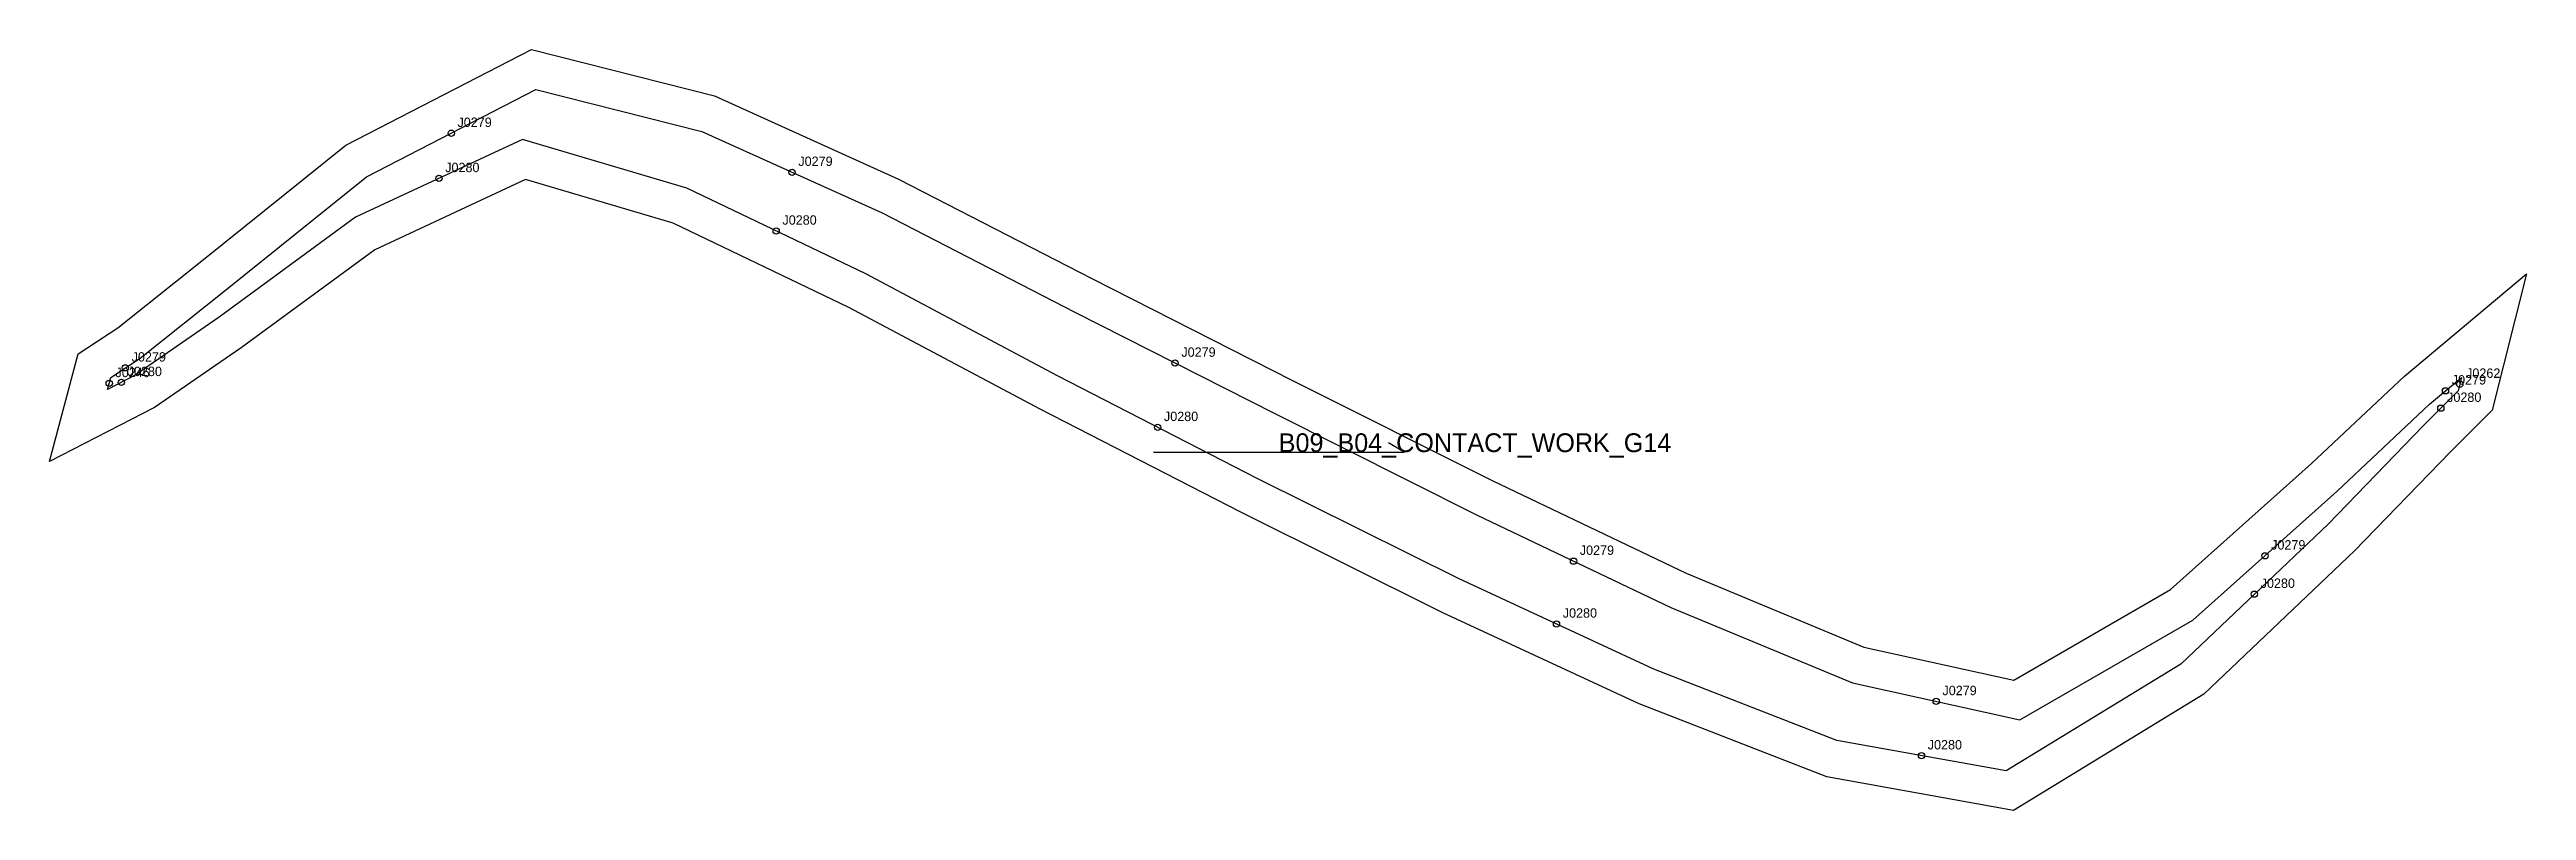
# Model space of a CAD drawing. Header units: millimetres. Extents: x -20 to 771, y -138 to 105.
import ezdxf

# ---------------------------------------------------------------- set-up
doc = ezdxf.new("R2010")
doc.units = ezdxf.units.MM
for name, color, linetype in [('CUT', 1, 'Continuous'), ('GRAIN', 3, 'Continuous'), ('LABEL', 7, 'Continuous'), ('NOTCH', 2, 'Continuous'), ('SEW', 5, 'Continuous')]:
    doc.layers.add(name, color=color, linetype=linetype)

msp = doc.modelspace()

# ---------------------------------------------------------------- linework, layer by layer
at = {"layer": 'CUT'}
msp.add_lwpolyline([(-10.42, 7.53), (2.28, 15.82), (29.6, 37.63), (75.03, 74.1), (134.25, 104.68), (192.66, 89.85), (251.44, 63.33), (313.16, 31.52), (377.14, -0.97), (441.15, -33.08), (502.79, -62.51), (559.56, -86.09), (607.41, -96.64), (657.46, -67.78), (702.48, -27.54), (732.14, 0.4), (771.05, 33.07), (760.07, -10.44), (746.78, -23.78), (716.18, -55.34), (668.05, -101.19), (607.3, -138.28), (547.69, -127.52), (487.87, -104.19), (425.13, -75.13), (360.72, -43.05), (296.61, -10.19), (235.53, 22.34), (179.48, 49.22), (132.34, 63.16), (84.24, 40.74), (41.56, 9.43), (13.98, -9.64), (-19.56, -26.9), (-10.42, 7.53)], close=True, dxfattribs=at)
at = {"layer": 'GRAIN'}
for p, q in [((412.79, -23.86), (407.79, -20.86)), ((332.79, -23.86), (412.79, -23.86))]:
    msp.add_line(p, q, dxfattribs=at)
at = {"layer": 'NOTCH'}
for centre in [(108.66, 77.96), (104.74, 63.53), (217.46, 65.5), (212.38, 46.75), (4.66, 3.04), (339.71, 4.57), (-0.51, -1.93), (3.38, -1.59), (745.22, -4.29), (749.79, -2.15), (334.15, -15.95), (743.73, -9.84), (466.89, -58.67), (687.56, -56.97), (684.22, -69.22), (461.45, -78.73), (582.65, -103.47), (577.95, -120.79)]:
    msp.add_circle(centre, 1, dxfattribs=at)
at = {"layer": 'SEW'}
msp.add_lwpolyline([(0, 0), (9.32, 6.09), (37.1, 28.27), (81.6, 63.99), (135.71, 91.93), (188.69, 78.48), (246.22, 52.52), (307.69, 20.84), (371.73, -11.69), (435.87, -43.86), (497.9, -73.47), (555.94, -97.58), (609.37, -109.36), (664.53, -77.55), (710.59, -36.38), (740.12, -8.57), (750.33, 0), (749.24, -4.3), (738.22, -15.37), (707.73, -46.82), (660.7, -91.62), (604.94, -125.66), (550.97, -115.91), (492.57, -93.14), (430.33, -64.32), (366.14, -32.34), (302.17, 0.45), (240.95, 33.05), (183.81, 60.46), (131.39, 75.95), (78.09, 51.12), (34.6, 19.21), (7.79, 0.68), (-1.03, -3.86)], close=True, dxfattribs=at)

# ---------------------------------------------------------------- texts
at = {"layer": 'LABEL'}
for s, height, p in [('J0279', 3, (110.66, 79.96)), ('J0280', 3, (106.74, 65.53)), ('J0279', 3, (219.46, 67.5)), ('J0280', 3, (214.38, 48.75)), ('J0279', 3, (6.66, 5.04)), ('J0279', 3, (341.71, 6.57)), ('J0246', 3, (1.49, 0.07)), ('J0280', 3, (5.38, 0.41)), ('J0279', 3, (747.22, -2.29)), ('J0262', 3, (751.79, -0.15)), ('J0280', 3, (745.73, -7.84)), ('J0280', 3, (336.15, -13.95)), ('B09_B04_CONTACT_WORK_G14', 6, (372.79, -23.86)), ('J0279', 3, (468.89, -56.67)), ('J0279', 3, (689.56, -54.97)), ('J0280', 3, (686.22, -67.22)), ('J0280', 3, (463.45, -76.73)), ('J0279', 3, (584.65, -101.47)), ('J0280', 3, (579.95, -118.79))]:
    msp.add_text(s, height=height, dxfattribs=at).set_placement(p)

doc.saveas('drawing.dxf')
